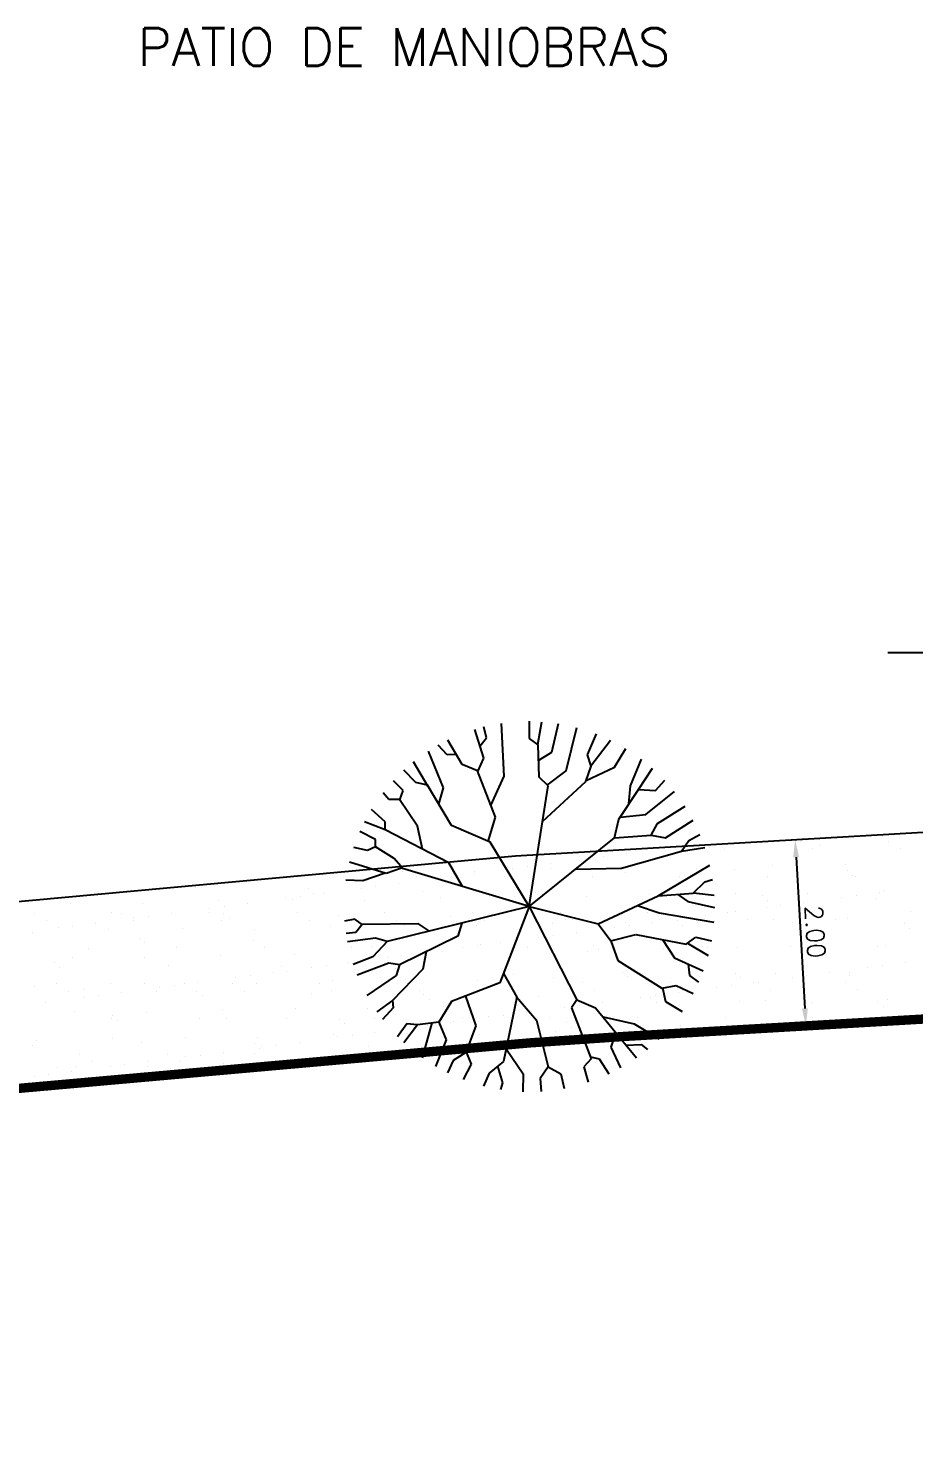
# Model space of a CAD drawing. Header units: millimetres. Extents: x 340 to 1003762, y 22 to 362022.
# Drawn here: x 558597 to 568032, y 307432 to 322524 of the extents above; entities that cross this region are included whole.
import ezdxf

# ---------------------------------------------------------------- set-up
doc = ezdxf.new("R2010")
doc.units = ezdxf.units.MM
doc.linetypes.add('LSBB_P_002 - PLANTA 1° NIVEL SALA DE VENTAS$0$000_ALTILLO PROPUESTA$0$HIDDEN', pattern=[0.375, 0.25, -0.125])
for name, color, linetype in [('A-DEMOLICION SV', 40, 'Continuous'), ('LSBB_P_002 - PLANTA 1° NIVEL SALA DE VENTAS$0$01', 8, 'Continuous'), ('LSBB_P_002 - PLANTA 1° NIVEL SALA DE VENTAS$0$COTAS 125', 2, 'Continuous'), ('LSBB_P_002 - PLANTA 1° NIVEL SALA DE VENTAS$0$HATCH', 8, 'Continuous'), ('LSBB_P_002 - PLANTA 1° NIVEL SALA DE VENTAS$0$LETRERO', 2, 'Continuous')]:
    doc.layers.add(name, color=color, linetype=linetype)
doc.layers.add('LSBB_P_002 - PLANTA 1° NIVEL SALA DE VENTAS$0$0.1', color=8, linetype='Continuous', lineweight=5)
doc.styles.add('LSBB_P_002 - PLANTA 1° NIVEL SALA DE VENTAS$0$1212_EXTERIORES OP8$0$STANDARD', font='txt')
doc.styles.add('LSBB_P_002 - PLANTA 1° NIVEL SALA DE VENTAS$0$ROMANS', font='romans')
doc.linetypes.add('LSBB_P_002 - PLANTA 1° NIVEL SALA DE VENTAS$0$1212_EXTERIORES OP8$0${ -E- }', pattern='A,4,-0.75,["E",LSBB_P_002 - PLANTA 1° NIVEL SALA DE VENTAS$0$1212_EXTERIORES OP8$0$STANDARD,S=0.15,R=0,X=-0.05,Y=-0.07],-0.75', length=5.5)
doc.dimstyles.new('LSBB_P_002 - PLANTA 1° NIVEL SALA DE VENTAS$0$DIMENSION-125', dxfattribs={"dimscale": 125, "dimtxt": 0.0015, "dimasz": 0.0015, "dimexe": 0.001, "dimexo": 0.0005, "dimgap": 0.0005, "dimtad": 1, "dimdec": 0, "dimlfac": 100, "dimzin": 0, "dimdsep": 46, "dimtxsty": 'LSBB_P_002 - PLANTA 1° NIVEL SALA DE VENTAS$0$ROMANS', "dimcen": 0.004, "dimclrd": 4, "dimclre": 8, "dimclrt": 3, "dimadec": 0, "dimazin": 0, "dimtfac": 1, "dimtdec": 0, "dimtix": 1, "dimtofl": 0, "dimtmove": 2, "dimatfit": 3, "dimfxl": 0, "dimtolj": 1, "dimtzin": 0, "dimarcsym": 0})

# ---------------------------------------------------------------- blocks, each defined once
blk = doc.blocks.new('*X45')
at = {"color": 0}
for p, q in [((512.75, 127.985), (512.75, 127.985)), ((513.56, 128.014), (513.56, 128.014)), ((510.833, 127.839), (510.833, 127.839)), ((510.948, 127.881), (510.948, 127.881)), ((511.24, 127.892), (511.24, 127.892)), ((511.725, 127.899), (511.725, 127.899)), ((511.882, 127.882), (511.882, 127.882)), ((512.69, 127.965), (512.69, 127.965)), ((512.817, 127.884), (512.817, 127.884)), ((512.888, 127.924), (512.888, 127.924)), ((513.624, 127.966), (513.624, 127.966)), ((513.751, 127.886), (513.751, 127.886)), ((509.568, 127.697), (509.568, 127.697)), ((509.625, 127.68), (509.625, 127.68)), ((509.781, 127.7), (509.781, 127.7)), ((510.025, 127.732), (510.025, 127.732)), ((510.433, 127.786), (510.433, 127.786)), ((510.589, 127.806), (510.589, 127.806)), ((510.768, 127.687), (510.768, 127.687)), ((510.81, 127.682), (510.81, 127.682)), ((511.578, 127.678), (511.578, 127.678)), ((512.388, 127.708), (512.388, 127.708)), ((513.173, 127.718), (513.173, 127.718)), ((507.667, 127.584), (507.667, 127.584)), ((508.405, 127.673), (508.405, 127.673)), ((508.447, 127.647), (508.447, 127.647)), ((508.601, 127.586), (508.601, 127.586)), ((508.818, 127.573), (508.818, 127.573)), ((508.974, 127.594), (508.974, 127.594)), ((509.215, 127.643), (509.215, 127.643)), ((509.218, 127.626), (509.218, 127.626)), ((509.535, 127.587), (509.535, 127.587)), ((510.025, 127.672), (510.025, 127.672)), ((510.469, 127.589), (510.469, 127.589)), ((510.823, 127.636), (510.823, 127.636)), ((511.404, 127.591), (511.404, 127.591)), ((511.986, 127.66), (511.986, 127.66)), ((512.338, 127.592), (512.338, 127.592)), ((513.187, 127.65), (513.187, 127.65)), ((513.242, 127.599), (513.242, 127.599)), ((513.272, 127.594), (513.272, 127.594)), ((506.247, 127.471), (506.247, 127.471)), ((507.359, 127.381), (507.359, 127.381)), ((507.448, 127.46), (507.448, 127.46)), ((507.503, 127.41), (507.503, 127.41)), ((507.603, 127.413), (507.603, 127.413)), ((508.01, 127.467), (508.01, 127.467)), ((508.166, 127.487), (508.166, 127.487)), ((508.41, 127.52), (508.41, 127.52)), ((508.666, 127.434), (508.666, 127.434)), ((509.638, 127.375), (509.638, 127.375)), ((509.866, 127.423), (509.866, 127.423)), ((511.084, 127.397), (511.084, 127.397)), ((511.216, 127.401), (511.216, 127.401)), ((512.001, 127.411), (512.001, 127.411)), ((512.285, 127.387), (512.285, 127.387)), ((512.769, 127.407), (512.769, 127.407)), ((513.288, 127.385), (513.288, 127.385)), ((513.532, 127.417), (513.532, 127.417)), ((513.579, 127.436), (513.579, 127.436)), ((504.912, 127.304), (504.912, 127.304)), ((505.68, 127.301), (505.68, 127.301)), ((506.395, 127.254), (506.395, 127.254)), ((506.49, 127.33), (506.49, 127.33)), ((506.551, 127.275), (506.551, 127.275)), ((506.795, 127.307), (506.795, 127.307)), ((507.202, 127.361), (507.202, 127.361)), ((507.275, 127.34), (507.275, 127.34)), ((508.043, 127.336), (508.043, 127.336)), ((508.853, 127.365), (508.853, 127.365)), ((509.922, 127.373), (509.922, 127.373)), ((510.406, 127.372), (510.406, 127.372)), ((512.324, 127.258), (512.324, 127.258)), ((512.34, 127.336), (512.34, 127.336)), ((512.48, 127.279), (512.48, 127.279)), ((512.724, 127.311), (512.724, 127.311)), ((513.132, 127.364), (513.132, 127.364)), ((513.503, 127.36), (513.503, 127.36)), ((504.524, 127.198), (504.524, 127.198)), ((504.651, 127.118), (504.651, 127.118)), ((505.18, 127.094), (505.18, 127.094)), ((505.345, 127.207), (505.345, 127.207)), ((505.458, 127.2), (505.458, 127.2)), ((505.585, 127.119), (505.585, 127.119)), ((505.587, 127.148), (505.587, 127.148)), ((505.744, 127.169), (505.744, 127.169)), ((505.987, 127.201), (505.987, 127.201)), ((506.393, 127.202), (506.393, 127.202)), ((506.519, 127.121), (506.519, 127.121)), ((506.546, 127.197), (506.546, 127.197)), ((506.601, 127.146), (506.601, 127.146)), ((507.327, 127.203), (507.327, 127.203)), ((507.453, 127.123), (507.453, 127.123)), ((507.764, 127.17), (507.764, 127.17)), ((508.261, 127.205), (508.261, 127.205)), ((508.388, 127.124), (508.388, 127.124)), ((508.964, 127.16), (508.964, 127.16)), ((509.02, 127.109), (509.02, 127.109)), ((509.195, 127.207), (509.195, 127.207)), ((509.322, 127.126), (509.322, 127.126)), ((510.044, 127.094), (510.044, 127.094)), ((510.13, 127.208), (510.13, 127.208)), ((510.183, 127.134), (510.183, 127.134)), ((510.256, 127.128), (510.256, 127.128)), ((510.829, 127.104), (510.829, 127.104)), ((511.064, 127.21), (511.064, 127.21)), ((511.109, 127.098), (511.109, 127.098)), ((511.19, 127.13), (511.19, 127.13)), ((511.383, 127.123), (511.383, 127.123)), ((511.438, 127.073), (511.438, 127.073)), ((511.517, 127.152), (511.517, 127.152)), ((511.597, 127.1), (511.597, 127.1)), ((511.673, 127.172), (511.673, 127.172)), ((511.917, 127.205), (511.917, 127.205)), ((511.998, 127.212), (511.998, 127.212)), ((512.125, 127.131), (512.125, 127.131)), ((512.407, 127.13), (512.407, 127.13)), ((512.601, 127.097), (512.601, 127.097)), ((512.932, 127.213), (512.932, 127.213)), ((513.059, 127.133), (513.059, 127.133)), ((513.192, 127.14), (513.192, 127.14)), ((513.802, 127.086), (513.802, 127.086)), ((513.867, 127.215), (513.867, 127.215)), ((504.508, 126.994), (504.508, 126.994)), ((504.78, 127.042), (504.78, 127.042)), ((504.936, 127.062), (504.936, 127.062)), ((505.318, 127.023), (505.318, 127.023)), ((505.644, 126.934), (505.644, 126.934)), ((506.103, 127.033), (506.103, 127.033)), ((506.871, 127.029), (506.871, 127.029)), ((507.681, 127.059), (507.681, 127.059)), ((508.466, 127.069), (508.466, 127.069)), ((509.234, 127.065), (509.234, 127.065)), ((509.902, 126.939), (509.902, 126.939)), ((510.058, 126.96), (510.058, 126.96)), ((510.302, 126.992), (510.302, 126.992)), ((510.709, 127.046), (510.709, 127.046)), ((510.865, 127.066), (510.865, 127.066)), ((513.857, 127.036), (513.857, 127.036)), ((505.106, 126.827), (505.106, 126.827)), ((505.699, 126.883), (505.699, 126.883)), ((506.04, 126.829), (506.04, 126.829)), ((506.862, 126.907), (506.862, 126.907)), ((506.975, 126.831), (506.975, 126.831)), ((507.909, 126.833), (507.909, 126.833)), ((508.063, 126.897), (508.063, 126.897)), ((508.118, 126.846), (508.118, 126.846)), ((508.687, 126.779), (508.687, 126.779)), ((508.843, 126.834), (508.843, 126.834)), ((508.872, 126.787), (508.872, 126.787)), ((509.094, 126.833), (509.094, 126.833)), ((509.25, 126.853), (509.25, 126.853)), ((509.281, 126.87), (509.281, 126.87)), ((509.494, 126.886), (509.494, 126.886)), ((509.657, 126.797), (509.657, 126.797)), ((509.777, 126.836), (509.777, 126.836)), ((510.425, 126.794), (510.425, 126.794)), ((510.481, 126.86), (510.481, 126.86)), ((510.537, 126.809), (510.537, 126.809)), ((510.712, 126.838), (510.712, 126.838)), ((511.235, 126.823), (511.235, 126.823)), ((511.646, 126.839), (511.646, 126.839)), ((511.699, 126.833), (511.699, 126.833)), ((512.02, 126.833), (512.02, 126.833)), ((512.58, 126.841), (512.58, 126.841)), ((512.788, 126.829), (512.788, 126.829)), ((512.9, 126.823), (512.9, 126.823)), ((512.955, 126.772), (512.955, 126.772)), ((513.514, 126.843), (513.514, 126.843)), ((513.598, 126.858), (513.598, 126.858)), ((504.742, 126.67), (504.742, 126.67)), ((504.798, 126.62), (504.798, 126.62)), ((504.931, 126.726), (504.931, 126.726)), ((505.699, 126.723), (505.699, 126.723)), ((505.96, 126.644), (505.96, 126.644)), ((506.509, 126.752), (506.509, 126.752)), ((507.161, 126.634), (507.161, 126.634)), ((507.294, 126.762), (507.294, 126.762)), ((507.479, 126.62), (507.479, 126.62)), ((507.635, 126.641), (507.635, 126.641)), ((507.879, 126.673), (507.879, 126.673)), ((508.062, 126.758), (508.062, 126.758)), ((508.287, 126.727), (508.287, 126.727)), ((508.443, 126.747), (508.443, 126.747)), ((513.408, 126.624), (513.408, 126.624)), ((513.565, 126.645), (513.565, 126.645)), ((513.808, 126.677), (513.808, 126.677)), ((506.672, 126.514), (506.672, 126.514)), ((506.828, 126.535), (506.828, 126.535)), ((507.072, 126.567), (507.072, 126.567)), ((507.216, 126.583), (507.216, 126.583)), ((507.7, 126.481), (507.7, 126.481)), ((508.379, 126.607), (508.379, 126.607)), ((508.485, 126.491), (508.485, 126.491)), ((509.253, 126.487), (509.253, 126.487)), ((509.579, 126.597), (509.579, 126.597)), ((509.635, 126.546), (509.635, 126.546)), ((510.063, 126.516), (510.063, 126.516)), ((510.798, 126.57), (510.798, 126.57)), ((510.848, 126.526), (510.848, 126.526)), ((511.616, 126.522), (511.616, 126.522)), ((511.998, 126.56), (511.998, 126.56)), ((512.053, 126.509), (512.053, 126.509)), ((512.426, 126.552), (512.426, 126.552)), ((512.601, 126.518), (512.601, 126.518)), ((512.757, 126.538), (512.757, 126.538)), ((513.001, 126.57), (513.001, 126.57)), ((513.211, 126.562), (513.211, 126.562)), ((513.216, 126.533), (513.216, 126.533)), ((504.527, 126.416), (504.527, 126.416)), ((504.766, 126.447), (504.766, 126.447)), ((504.893, 126.366), (504.893, 126.366)), ((505.059, 126.381), (505.059, 126.381)), ((505.213, 126.322), (505.213, 126.322)), ((505.337, 126.445), (505.337, 126.445)), ((505.457, 126.354), (505.457, 126.354)), ((505.701, 126.449), (505.701, 126.449)), ((505.827, 126.368), (505.827, 126.368)), ((505.864, 126.408), (505.864, 126.408)), ((506.02, 126.428), (506.02, 126.428)), ((506.122, 126.455), (506.122, 126.455)), ((506.259, 126.37), (506.259, 126.37)), ((506.264, 126.46), (506.264, 126.46)), ((506.314, 126.32), (506.314, 126.32)), ((506.635, 126.45), (506.635, 126.45)), ((506.761, 126.37), (506.761, 126.37)), ((506.89, 126.451), (506.89, 126.451)), ((507.477, 126.344), (507.477, 126.344)), ((507.569, 126.452), (507.569, 126.452)), ((507.696, 126.371), (507.696, 126.371)), ((508.503, 126.454), (508.503, 126.454)), ((508.63, 126.373), (508.63, 126.373)), ((508.678, 126.333), (508.678, 126.333)), ((509.438, 126.455), (509.438, 126.455)), ((509.564, 126.375), (509.564, 126.375)), ((510.372, 126.457), (510.372, 126.457)), ((510.498, 126.377), (510.498, 126.377)), ((511.142, 126.326), (511.142, 126.326)), ((511.306, 126.459), (511.306, 126.459)), ((511.386, 126.358), (511.386, 126.358)), ((511.433, 126.378), (511.433, 126.378)), ((511.793, 126.412), (511.793, 126.412)), ((511.95, 126.432), (511.95, 126.432)), ((512.193, 126.464), (512.193, 126.464)), ((512.24, 126.461), (512.24, 126.461)), ((512.367, 126.38), (512.367, 126.38)), ((513.175, 126.462), (513.175, 126.462)), ((513.301, 126.382), (513.301, 126.382)), ((504.649, 126.248), (504.649, 126.248)), ((505.056, 126.301), (505.056, 126.301)), ((506.528, 126.174), (506.528, 126.174)), ((507.313, 126.184), (507.313, 126.184)), ((508.081, 126.18), (508.081, 126.18)), ((508.733, 126.283), (508.733, 126.283)), ((508.891, 126.209), (508.891, 126.209)), ((509.676, 126.219), (509.676, 126.219)), ((509.896, 126.307), (509.896, 126.307)), ((510.178, 126.199), (510.178, 126.199)), ((510.334, 126.219), (510.334, 126.219)), ((510.444, 126.216), (510.444, 126.216)), ((510.578, 126.252), (510.578, 126.252)), ((510.986, 126.305), (510.986, 126.305)), ((511.096, 126.297), (511.096, 126.297)), ((511.151, 126.246), (511.151, 126.246)), ((511.254, 126.245), (511.254, 126.245)), ((512.039, 126.255), (512.039, 126.255)), ((512.314, 126.27), (512.314, 126.27)), ((512.807, 126.251), (512.807, 126.251)), ((513.515, 126.26), (513.515, 126.26)), ((513.57, 126.209), (513.57, 126.209)), ((513.617, 126.28), (513.617, 126.28)), ((504.95, 126.148), (504.95, 126.148)), ((505.348, 126.076), (505.348, 126.076)), ((505.357, 126.107), (505.357, 126.107)), ((505.412, 126.056), (505.412, 126.056)), ((505.718, 126.145), (505.718, 126.145)), ((506.283, 126.078), (506.283, 126.078)), ((506.575, 126.08), (506.575, 126.08)), ((507.217, 126.08), (507.217, 126.08)), ((507.776, 126.07), (507.776, 126.07)), ((507.831, 126.019), (507.831, 126.019)), ((508.151, 126.081), (508.151, 126.081)), ((508.963, 126.039), (508.963, 126.039)), ((508.994, 126.044), (508.994, 126.044)), ((509.085, 126.083), (509.085, 126.083)), ((509.371, 126.093), (509.371, 126.093)), ((509.527, 126.113), (509.527, 126.113)), ((509.771, 126.145), (509.771, 126.145)), ((510.02, 126.085), (510.02, 126.085)), ((510.194, 126.033), (510.194, 126.033)), ((510.954, 126.086), (510.954, 126.086)), ((511.888, 126.088), (511.888, 126.088)), ((512.822, 126.09), (512.822, 126.09)), ((513.757, 126.092), (513.757, 126.092)), ((505.356, 125.867), (505.356, 125.867)), ((506.141, 125.877), (506.141, 125.877)), ((506.909, 125.873), (506.909, 125.873)), ((507.719, 125.902), (507.719, 125.902)), ((507.756, 125.88), (507.756, 125.88)), ((507.912, 125.9), (507.912, 125.9)), ((508.156, 125.933), (508.156, 125.933)), ((508.504, 125.912), (508.504, 125.912)), ((508.563, 125.986), (508.563, 125.986)), ((508.719, 126.007), (508.719, 126.007)), ((509.272, 125.909), (509.272, 125.909)), ((510.082, 125.938), (510.082, 125.938)), ((510.25, 125.983), (510.25, 125.983)), ((510.867, 125.948), (510.867, 125.948)), ((511.412, 126.007), (511.412, 126.007)), ((511.635, 125.944), (511.635, 125.944)), ((512.613, 125.996), (512.613, 125.996)), ((504.511, 125.793), (504.511, 125.793)), ((504.546, 125.838), (504.546, 125.838)), ((505.673, 125.817), (505.673, 125.817)), ((506.541, 125.72), (506.541, 125.72)), ((506.874, 125.807), (506.874, 125.807)), ((506.929, 125.756), (506.929, 125.756)), ((506.948, 125.774), (506.948, 125.774)), ((507.104, 125.794), (507.104, 125.794)), ((507.348, 125.826), (507.348, 125.826)), ((508.092, 125.78), (508.092, 125.78)), ((504.969, 125.57), (504.969, 125.57)), ((505.009, 125.696), (505.009, 125.696)), ((505.135, 125.615), (505.135, 125.615)), ((505.489, 125.582), (505.489, 125.582)), ((505.733, 125.614), (505.733, 125.614)), ((505.737, 125.566), (505.737, 125.566)), ((505.943, 125.697), (505.943, 125.697)), ((506.07, 125.617), (506.07, 125.617)), ((506.141, 125.667), (506.141, 125.667)), ((506.297, 125.688), (506.297, 125.688)), ((506.547, 125.596), (506.547, 125.596)), ((506.877, 125.699), (506.877, 125.699)), ((507.004, 125.619), (507.004, 125.619)), ((507.332, 125.606), (507.332, 125.606)), ((507.811, 125.701), (507.811, 125.701)), ((504.526, 125.455), (504.526, 125.455)), ((504.682, 125.475), (504.682, 125.475)), ((504.772, 125.554), (504.772, 125.554)), ((504.926, 125.507), (504.926, 125.507)), ((505.333, 125.561), (505.333, 125.561)), ((505.972, 125.543), (505.972, 125.543)), ((506.027, 125.493), (506.027, 125.493))]:
    blk.add_line(p, q, dxfattribs=at)
blk = doc.blocks.new('LSBB_P_002 - PLANTA 1° NIVEL SALA DE VENTAS$0$TITO')
at = {"layer": 'LSBB_P_002 - PLANTA 1° NIVEL SALA DE VENTAS$0$01', "linetype": 'Continuous'}
for p, q in [((-0.1363, 0.7087), (-0.152, 0.9895)), ((-0.0028, 0.9088), (-0.0028, 1.0008)), ((0.0414, 0.8779), (0.0642, 0.9985)), ((0.1164, 0.8373), (0.1519, 0.9885)), ((-0.246, 0.804), (-0.2935, 0.9571)), ((-0.2661, 0.8689), (-0.2317, 0.9136)), ((-0.2317, 0.9136), (-0.2448, 0.9707)), ((0.0449, 0.8755), (-0.0028, 0.9088)), ((0.1927, 0.7373), (0.2492, 0.968)), ((0.3072, 0.8231), (0.3552, 0.9335)), ((-0.4606, 0.6468), (-0.5399, 0.842)), ((-0.4415, 0.8231), (-0.4885, 0.8732)), ((-0.3605, 0.7706), (-0.437, 0.9003)), ((0.0497, 0.7039), (0.0449, 0.8755)), ((0.0472, 0.7944), (0.1164, 0.8373)), ((0.3253, 0.7641), (0.4295, 0.9009)), ((0.4503, 0.7563), (0.5119, 0.8558)), ((-0.5431, 0.6554), (-0.6196, 0.7846)), ((-0.392, 0.8241), (-0.4415, 0.8231)), ((-0.2794, 0.7373), (-0.3605, 0.7706)), ((-0.2782, 0.7341), (-0.246, 0.804)), ((0.2976, 0.6801), (0.3263, 0.7611)), ((0.2992, 0.6846), (0.4503, 0.7563)), ((0.3263, 0.7611), (0.3072, 0.8231)), ((0.5361, 0.6563), (0.5938, 0.7999)), ((-0.6752, 0.6325), (-0.7276, 0.6841)), ((-0.6084, 0.6753), (-0.6717, 0.7399)), ((-0.184, 0.4895), (-0.2794, 0.7373)), ((-0.2079, 0.5515), (-0.1363, 0.7087)), ((0.0974, 0.6563), (0.0497, 0.7039)), ((0.0678, 0.4673), (0.2976, 0.6801)), ((0.0926, 0.661), (0.1927, 0.7373)), ((0.579, 0.6372), (0.6535, 0.7507)), ((0.6696, 0.6325), (0.719, 0.6867)), ((-0.7515, 0.5848), (-0.7822, 0.6198)), ((-0.6928, 0.5826), (-0.6752, 0.6325)), ((-0.5464, 0.661), (-0.6084, 0.6753)), ((-0.4177, 0.4466), (-0.5464, 0.661)), ((-0.4859, 0.5601), (-0.4606, 0.6468)), ((-0.0031, 0.0136), (0.0974, 0.6563)), ((0.4741, 0.48), (0.579, 0.6372)), ((0.5277, 0.5603), (0.5361, 0.6563)), ((0.579, 0.6372), (0.6696, 0.6325)), ((0.6172, 0.5038), (0.7703, 0.6271)), ((-0.7706, 0.4657), (-0.8439, 0.5309)), ((-0.6943, 0.5848), (-0.7515, 0.5848)), ((-0.5989, 0.4419), (-0.6943, 0.5848)), ((0.6792, 0.4562), (0.8269, 0.548)), ((-0.7706, 0.4228), (-0.8805, 0.466)), ((-0.7706, 0.4228), (-0.7706, 0.4657)), ((-0.2219, 0.3602), (-0.184, 0.4895)), ((0.4503, 0.3799), (0.4741, 0.48)), ((0.4807, 0.4899), (0.6172, 0.5038)), ((0.6458, 0.3942), (0.6792, 0.4562)), ((0.7221, 0.3799), (0.8704, 0.4735)), ((-0.823, 0.3704), (-0.9057, 0.4134)), ((-0.432, 0.2465), (-0.7706, 0.4228)), ((-0.572, 0.3194), (-0.5989, 0.4419)), ((-0.2126, 0.3561), (-0.4177, 0.4466)), ((-0.0031, 0.0136), (0.4503, 0.3799)), ((0.4503, 0.3799), (0.6458, 0.3942)), ((0.6459, 0.3945), (0.7221, 0.3799)), ((0.8461, 0.3656), (0.9059, 0.3986)), ((-0.866, 0.3132), (-0.9389, 0.328)), ((-0.823, 0.3323), (-0.866, 0.3132)), ((-0.823, 0.3323), (-0.823, 0.3704)), ((-0.7229, 0.2703), (-0.823, 0.3323)), ((-0.0031, 0.0136), (-0.2126, 0.3561)), ((0.4884, 0.2179), (0.8079, 0.3084)), ((0.8079, 0.3084), (0.8461, 0.3656)), ((0.8079, 0.3084), (0.9323, 0.3292)), ((-0.7661, 0.1906), (-0.9616, 0.2496)), ((-0.6777, 0.2159), (-0.7229, 0.2703)), ((-0.3592, 0.1204), (-0.432, 0.2465)), ((0.6839, 0.0702), (0.9589, 0.2351)), ((-0.8898, 0.1512), (-0.9802, 0.1539)), ((-0.7716, 0.1923), (-0.8898, 0.1512)), ((-0.6843, 0.2179), (-0.7661, 0.1906)), ((-0.0031, 0.0136), (-0.6843, 0.2179)), ((0.2429, 0.2124), (0.4884, 0.2179)), ((0.9319, 0.1464), (0.9736, 0.1572)), ((0.6839, 0.0702), (0.8699, 0.0845)), ((0.7882, 0.0782), (0.8413, 0.0416)), ((0.8699, 0.0845), (0.9319, 0.1464)), ((0.8723, 0.0869), (0.9821, 0.0754)), ((-0.0031, 0.0136), (-0.761, -0.1728)), ((-0.0031, 0.0136), (-0.1602, -0.392)), ((-0.0031, 0.0136), (0.3644, -0.0775)), ((-0.0031, 0.0136), (0.25, -0.4825)), ((0.3644, -0.0775), (0.6839, 0.0702)), ((0.5739, 0.0193), (0.6887, -0.0203)), ((0.8413, 0.0416), (0.9841, 0.0082)), ((-0.9327, -0.0537), (-0.9872, -0.0641)), ((-0.8946, -0.0823), (-0.9327, -0.0537)), ((-0.3634, -0.075), (-0.3843, -0.1442)), ((0.6887, -0.0203), (0.9806, -0.0693)), ((-0.928, -0.1252), (-0.9797, -0.1305)), ((-0.8946, -0.0823), (-0.928, -0.1252)), ((-0.5941, -0.0775), (-0.8946, -0.0823)), ((-0.3843, -0.1442), (-0.6943, -0.2967)), ((-0.5342, -0.117), (-0.5941, -0.0775)), ((0.3644, -0.0775), (0.4312, -0.168)), ((0.4312, -0.168), (0.5647, -0.1347)), ((0.5647, -0.1347), (0.8318, -0.1871)), ((0.8318, -0.1871), (0.8842, -0.149)), ((0.8842, -0.149), (0.967, -0.1693)), ((-0.823, -0.1537), (-0.9723, -0.174)), ((-0.761, -0.1728), (-0.8374, -0.2538)), ((-0.761, -0.1728), (-0.823, -0.1537)), ((0.4312, -0.168), (0.4693, -0.2729)), ((0.706, -0.1624), (0.7698, -0.2586)), ((0.8403, -0.1809), (0.9492, -0.2464)), ((-0.8374, -0.2538), (-0.9409, -0.2946)), ((-0.7515, -0.2872), (-0.9198, -0.3525)), ((-0.6943, -0.2967), (-0.7515, -0.2872)), ((-0.6943, -0.2967), (-0.7134, -0.3539)), ((-0.5526, -0.227), (-0.5703, -0.3205)), ((0.4693, -0.2729), (0.703, -0.4206)), ((0.7698, -0.2586), (0.9227, -0.3289)), ((0.8433, -0.2924), (0.8508, -0.3539)), ((-0.7134, -0.3539), (-0.8688, -0.4607)), ((-0.5703, -0.3205), (-0.7324, -0.4873)), ((-0.141, -0.3425), (-0.0696, -0.4682)), ((0.8508, -0.3539), (0.8983, -0.3888)), ((-0.1602, -0.392), (-0.4177, -0.492)), ((0.703, -0.4206), (0.7793, -0.4063)), ((0.7067, -0.4199), (0.7221, -0.492)), ((0.7793, -0.4063), (0.869, -0.449)), ((-0.7324, -0.4873), (-0.8153, -0.5475)), ((-0.7277, -0.5254), (-0.7856, -0.5882)), ((-0.7324, -0.4873), (-0.7277, -0.5254)), ((-0.4177, -0.492), (-0.4845, -0.6016)), ((-0.3434, -0.4632), (-0.2889, -0.6207)), ((-0.0696, -0.4682), (-0.1411, -0.8113)), ((-0.0707, -0.4662), (0.0354, -0.5921)), ((0.25, -0.4825), (0.2213, -0.5254)), ((0.2213, -0.5254), (0.3263, -0.797)), ((0.25, -0.4825), (0.3501, -0.5254)), ((0.3501, -0.5254), (0.5678, -0.7918)), ((0.7221, -0.492), (0.8108, -0.545)), ((-0.4845, -0.6016), (-0.5989, -0.6159)), ((-0.4845, -0.6016), (-0.4463, -0.6969)), ((0.0354, -0.5921), (0.0974, -0.8399)), ((0.3902, -0.5745), (0.5552, -0.6112)), ((-0.6561, -0.6112), (-0.7058, -0.6797)), ((-0.5989, -0.6159), (-0.6717, -0.7126)), ((-0.5989, -0.6159), (-0.6561, -0.6112)), ((-0.5226, -0.6064), (-0.5745, -0.7914)), ((-0.2889, -0.6207), (-0.3414, -0.7636)), ((0.4575, -0.6568), (0.4312, -0.7351)), ((0.5552, -0.6112), (0.6879, -0.6914)), ((-0.4463, -0.6969), (-0.503, -0.8376)), ((-0.127, -0.7435), (-0.0362, -0.878)), ((0.4312, -0.7351), (0.4823, -0.846)), ((0.5126, -0.7243), (0.5933, -0.7208)), ((0.5933, -0.7208), (0.6262, -0.747)), ((-0.4081, -0.8065), (-0.4386, -0.8723)), ((-0.3414, -0.7636), (-0.4081, -0.8065)), ((-0.3128, -0.8256), (-0.3563, -0.9082)), ((-0.3404, -0.761), (-0.3128, -0.8256)), ((-0.1411, -0.8113), (-0.2174, -0.8732)), ((0.3263, -0.797), (0.2881, -0.8399)), ((0.3221, -0.7862), (0.3692, -0.797)), ((0.3692, -0.797), (0.4213, -0.8777)), ((-0.2174, -0.8732), (-0.2479, -0.9427)), ((-0.1723, -0.8366), (-0.1459, -0.9256)), ((-0.0362, -0.878), (-0.0368, -0.973)), ((0.0974, -0.8399), (0.0544, -0.9018)), ((0.0544, -0.9018), (0.06, -0.9715)), ((0.0974, -0.8399), (0.1641, -0.878)), ((0.1641, -0.878), (0.1824, -0.956)), ((0.2881, -0.8399), (0.3108, -0.9223)), ((-0.1459, -0.9256), (-0.1573, -0.9614))]:
    blk.add_line(p, q, dxfattribs=at)
blk = doc.blocks.new('*D78')
at = {"layer": 'LSBB_P_002 - PLANTA 1° NIVEL SALA DE VENTAS$0$COTAS 125', "color": 8, "linetype": 'Continuous', "lineweight": -2, "transparency": 16777216}
for p, q in [((789.952, 327.986), (790.112, 327.995)), ((790.067, 326), (790.227, 326.009))]:
    blk.add_line(p, q, dxfattribs=at)
at = {"layer": 'LSBB_P_002 - PLANTA 1° NIVEL SALA DE VENTAS$0$COTAS 125', "color": 4, "linetype": 'Continuous', "lineweight": -2, "transparency": 16777216}
blk.add_line((789.998, 327.801), (790.091, 326.189), dxfattribs=at)
at = {"layer": 'LSBB_P_002 - PLANTA 1° NIVEL SALA DE VENTAS$0$COTAS 125', "color": 4, "transparency": 16777216}
for points in [[(790.029, 327.802), (789.967, 327.799), (789.987, 327.988)], [(790.123, 326.191), (790.06, 326.188), (790.102, 326.002)]]:
    blk.add_solid(points, dxfattribs=at)
at = {"layer": 'LSBB_P_002 - PLANTA 1° NIVEL SALA DE VENTAS$0$COTAS 125', "color": 3, "transparency": 16777216, "insert": (790.201, 327.004), "char_height": 0.1875, "attachment_point": 5, "rotation": 273.3216, "style": 'LSBB_P_002 - PLANTA 1° NIVEL SALA DE VENTAS$0$ROMANS'}
blk.add_mtext('\\A1;2.00', dxfattribs=at)
blk = doc.blocks.new('LSBB_P_002 - PLANTA 1° NIVEL SALA DE VENTAS', base_point=(223.57, 14.22))
at = {"layer": 'LSBB_P_002 - PLANTA 1° NIVEL SALA DE VENTAS$0$0.1', "linetype": 'LSBB_P_002 - PLANTA 1° NIVEL SALA DE VENTAS$0$1212_EXTERIORES OP8$0${ -E- }', "const_width": 0.1}
blk.add_lwpolyline([(767.369, 324), (768.571, 311.217), (776.864, 311.708), (787.403, 312.503), (787.397, 312.604), (807.28, 314.148), (807.254, 314.432), (811.116, 314.798), (810.909, 327.194), (794.883, 326.28), (788.186, 325.891), (787.156, 325.821), (778.341, 325.036), (767.371, 323.97)], close=True, dxfattribs=at)
at = {"layer": 'LSBB_P_002 - PLANTA 1° NIVEL SALA DE VENTAS$0$01'}
for p, q in [((787.006, 327.815), (812.949, 329.315)), ((787.006, 327.815), (812.949, 329.315)), ((787.006, 327.815), (812.949, 329.315)), ((773.247, 326.55), (787.006, 327.815)), ((773.247, 326.55), (787.006, 327.815)), ((773.247, 326.55), (787.006, 327.815))]:
    blk.add_line(p, q, dxfattribs=at)
at = {"layer": 'LSBB_P_002 - PLANTA 1° NIVEL SALA DE VENTAS$0$LETRERO'}
blk.add_line((795.297, 329.976), (790.974, 329.976), dxfattribs=at)
at = {"layer": 'LSBB_P_002 - PLANTA 1° NIVEL SALA DE VENTAS$0$01', "xscale": 2, "yscale": 2, "zscale": 2}
blk.add_blockref('LSBB_P_002 - PLANTA 1° NIVEL SALA DE VENTAS$0$TITO', (787.161, 327.246), dxfattribs=at)
at = {"layer": 'LSBB_P_002 - PLANTA 1° NIVEL SALA DE VENTAS$0$HATCH', "color": 9, "linetype": 'LSBB_P_002 - PLANTA 1° NIVEL SALA DE VENTAS$0$000_ALTILLO PROPUESTA$0$HIDDEN'}
blk.add_blockref('*X45', (277.354, 200.004), dxfattribs=at)
at = {"layer": 'LSBB_P_002 - PLANTA 1° NIVEL SALA DE VENTAS$0$LETRERO', "style": 'LSBB_P_002 - PLANTA 1° NIVEL SALA DE VENTAS$0$ROMANS'}
blk.add_text('PATIO DE MANIOBRAS', height=0.4, rotation=0, dxfattribs=at).set_placement((782.982, 336.232))
blk.add_text('PATIO DE MANIOBRAS', height=0.4, rotation=0, dxfattribs=at).set_placement((782.982, 336.232))
at = {"layer": 'LSBB_P_002 - PLANTA 1° NIVEL SALA DE VENTAS$0$COTAS 125'}
dim = blk.add_aligned_dim(p1=(789.889, 327.982), p2=(790.004, 325.996), distance=0.098, text='2.00', dimstyle='LSBB_P_002 - PLANTA 1° NIVEL SALA DE VENTAS$0$DIMENSION-125', override={"dimfxl": 0.005}, dxfattribs=at)
dim.commit()
dim.dimension.update_dxf_attribs({"geometry": '*D78', "text_midpoint": (790.201, 327.004)})

msp = doc.modelspace()

# ---------------------------------------------------------------- block references
at = {"layer": 'A-DEMOLICION SV', "xscale": 1000, "yscale": 1000, "zscale": 1000}
msp.add_blockref('LSBB_P_002 - PLANTA 1° NIVEL SALA DE VENTAS', (351, 112), dxfattribs=at)

doc.saveas('drawing.dxf')
